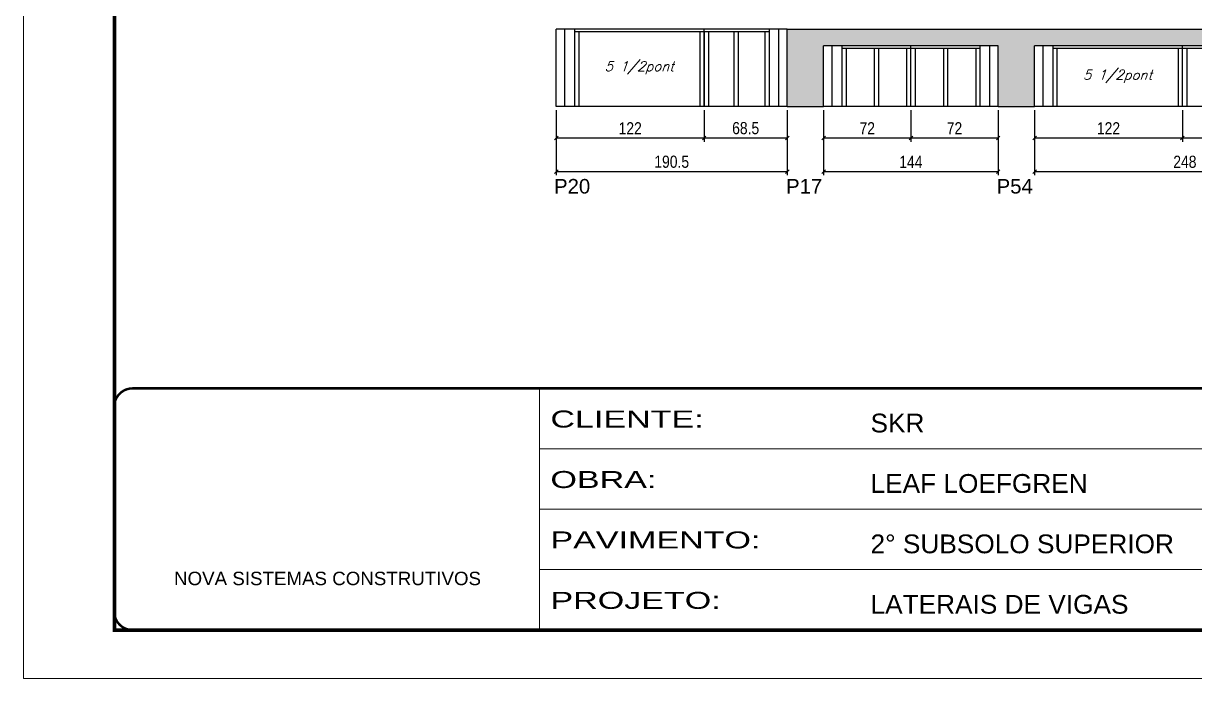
# Model space of a CAD drawing. Extents: x 3309 to 9590, y -2522 to 15424.
# Drawn here: x 3309 to 4275, y 7815 to 8355 of the extents above; entities that cross this region are included whole.
import ezdxf

# ---------------------------------------------------------------- set-up
doc = ezdxf.new("R2010")
doc.units = 0
doc.linetypes.add('CONTINUO', pattern=[0])
doc.linetypes.add('DASHED', pattern=[0.75, 0.5, -0.25])
for name, color, linetype in [('5', 5, 'Continuous'), ('COTA', 241, 'Continuous'), ('Painéis', 200, 'Continuous'), ('SARR_2.2x7', 40, 'Continuous'), ('SARR_3.5x7', 81, 'Continuous'), ('texto', 7, 'Continuous')]:
    doc.layers.add(name, color=color, linetype=linetype)
doc.layers.add('Folhas', color=255, linetype='Continuous', lineweight=9)
doc.layers.add('SARRAFO DE PRESSAO', color=251, linetype='DASHED', lineweight=9)
doc.styles.add('ARIAL', font='arial.ttf')
doc.styles.add('COTA TECNICA', font='techl___.ttf', dxfattribs={"height": 10})
doc.styles.add('Romans', font='romans.shx')
doc.styles.get("Standard").update_dxf_attribs({"font": 'arial.ttf'})
doc.styles.add('Tecnologia', font='')
doc.styles.get('Tecnologia').set_extended_font_data('Forgotten Futurist')
doc.dimstyles.new('PAINEL', dxfattribs={"dimtxt": 10, "dimasz": 3, "dimexe": 3, "dimexo": 3, "dimgap": 3, "dimtad": 1, "dimdec": 1, "dimzin": 12, "dimdsep": 46, "dimtxsty": 'COTA TECNICA', "dimblk1": 'OBLIQUE', "dimblk2": 'OBLIQUE', "dimsah": 1, "dimcen": 0.9, "dimclrd": 4, "dimclre": 4, "dimclrt": 240, "dimadec": 1, "dimazin": 3, "dimtfac": 1, "dimtdec": 1, "dimtmove": 0, "dimatfit": 3, "dimfxl": 1, "dimtolj": 1, "dimtzin": 12, "dimarcsym": 0})

# ---------------------------------------------------------------- blocks, each defined once
blk = doc.blocks.new('9999999999')
at = {"color": 30, "linetype": 'CONTINUO'}
for p, q in [((98564.56, 34230.21), (98564.56, 34429.45)), ((98564.56, 34379.64), (99583.98, 34379.64)), ((98564.56, 34329.83), (99487.98, 34329.83)), ((98564.56, 34280.02), (99487.98, 34280.02))]:
    blk.add_line(p, q, dxfattribs=at)
at = {"color": 30, "linetype": 'CONTINUO', "const_width": 2}
blk.add_lwpolyline([(99583.98, 34230.21), (99583.98, 34414.45, 0.414214), (99568.98, 34429.45), (98228.98, 34429.45, 0.414214), (98213.98, 34414.45), (98213.98, 34245.21, 0.414214), (98228.98, 34230.21), (99583.98, 34230.21)], format="xyb", dxfattribs=at)
at = {"layer": 'Folhas'}
blk.add_lwpolyline([(98138.98, 34190.21), (99623.98, 34190.21), (99623.98, 35240.21), (98138.98, 35240.21)], close=True, dxfattribs=at)
at = {"layer": 'Folhas', "color": 30, "const_width": 3}
blk.add_lwpolyline([(98213.98, 34230.21), (99583.98, 34230.21), (99583.98, 35200.21), (98213.98, 35200.21)], close=True, dxfattribs=at)
at = {"color": 7, "linetype": 'Continuous', "ltscale": 5, "style": 'ARIAL'}
for s, height, p in [('SKR', 15.483, (98837.68, 34393.13)), ('LEAF LOEFGREN', 15.4829, (98837.68, 34343.32)), ('2° SUBSOLO SUPERIOR', 15.4829, (98837.68, 34293.51)), ('NOVA SISTEMAS CONSTRUTIVOS', 11.0592, (98263.19, 34267.21)), ('LATERAIS DE VIGAS', 15.4829, (98837.68, 34243.7))]:
    blk.add_text(s, height=height, dxfattribs=at).set_placement(p)
at = {"layer": 'Folhas', "color": 7, "style": 'Tecnologia', "width": 1.5}
for s, p in [('CLIENTE:', (98573.65, 34397.17)), ('OBRA:', (98573.65, 34347.31)), ('PAVIMENTO:', (98573.65, 34297.5)), ('PROJETO:', (98573.65, 34247.69))]:
    blk.add_text(s, height=14, dxfattribs=at).set_placement(p)
blk = doc.blocks.new('_Oblique')
at = {"color": 0, "linetype": 'ByBlock', "lineweight": -2}
blk.add_line((-0.5, -0.5), (0.5, 0.5), dxfattribs=at)
blk = doc.blocks.new('*D1370')
at = {"layer": 'COTA', "color": 4, "linetype": 'ByBlock', "lineweight": -2, "transparency": 16777216}
for p, q in [((3870.83, 8283.5), (3870.83, 8257.59)), ((3939.33, 8283.5), (3939.33, 8257.59)), ((3939.33, 8260.59), (3870.83, 8260.59))]:
    blk.add_line(p, q, dxfattribs=at)
at = {"layer": 'Defpoints', "color": 0, "linetype": 'ByBlock', "transparency": 16777216}
for p in [(3870.83, 8286.5), (3939.33, 8286.5), (3870.83, 8260.59)]:
    blk.add_point(p, dxfattribs=at)
at = {"layer": 'COTA', "color": 4, "linetype": 'ByBlock', "lineweight": -2, "transparency": 16777216, "xscale": 3, "yscale": 3, "zscale": 3, "rotation": 180}
blk.add_blockref('_Oblique', (3870.83, 8260.59), dxfattribs=at)
at = {"layer": 'COTA', "color": 4, "linetype": 'ByBlock', "lineweight": -2, "transparency": 16777216, "xscale": 3, "yscale": 3, "zscale": 3}
blk.add_blockref('_Oblique', (3939.33, 8260.59), dxfattribs=at)
at = {"layer": 'COTA', "color": 240, "linetype": 'ByBlock', "transparency": 16777216, "insert": (3905.08, 8268.72), "char_height": 10, "attachment_point": 5, "style": 'COTA TECNICA'}
blk.add_mtext('\\A1;68.5', dxfattribs=at)
blk = doc.blocks.new('*D1371')
at = {"layer": 'COTA', "color": 4, "linetype": 'ByBlock', "lineweight": -2, "transparency": 16777216}
for p, q in [((3748.83, 8283.5), (3748.83, 8257.59)), ((3870.83, 8283.5), (3870.83, 8257.59)), ((3870.83, 8260.59), (3748.83, 8260.59))]:
    blk.add_line(p, q, dxfattribs=at)
at = {"layer": 'Defpoints', "color": 0, "linetype": 'ByBlock', "transparency": 16777216}
for p in [(3748.83, 8286.5), (3870.83, 8286.5), (3748.83, 8260.59)]:
    blk.add_point(p, dxfattribs=at)
at = {"layer": 'COTA', "color": 4, "linetype": 'ByBlock', "lineweight": -2, "transparency": 16777216, "xscale": 3, "yscale": 3, "zscale": 3, "rotation": 180}
blk.add_blockref('_Oblique', (3748.83, 8260.59), dxfattribs=at)
at = {"layer": 'COTA', "color": 4, "linetype": 'ByBlock', "lineweight": -2, "transparency": 16777216, "xscale": 3, "yscale": 3, "zscale": 3}
blk.add_blockref('_Oblique', (3870.83, 8260.59), dxfattribs=at)
at = {"layer": 'COTA', "color": 240, "linetype": 'ByBlock', "transparency": 16777216, "insert": (3809.83, 8268.64), "char_height": 10, "attachment_point": 5, "style": 'COTA TECNICA'}
blk.add_mtext('\\A1;122', dxfattribs=at)
blk = doc.blocks.new('*D1372')
at = {"layer": 'COTA', "color": 4, "linetype": 'ByBlock', "lineweight": -2, "transparency": 16777216}
for p, q in [((3748.83, 8283.5), (3748.83, 8229.88)), ((3939.33, 8283.5), (3939.33, 8229.88)), ((3939.33, 8232.88), (3748.83, 8232.88))]:
    blk.add_line(p, q, dxfattribs=at)
at = {"layer": 'Defpoints', "color": 0, "linetype": 'ByBlock', "transparency": 16777216}
for p in [(3748.83, 8286.5), (3939.33, 8286.5), (3748.83, 8232.88)]:
    blk.add_point(p, dxfattribs=at)
at = {"layer": 'COTA', "color": 4, "linetype": 'ByBlock', "lineweight": -2, "transparency": 16777216, "xscale": 3, "yscale": 3, "zscale": 3, "rotation": 180}
blk.add_blockref('_Oblique', (3748.83, 8232.88), dxfattribs=at)
at = {"layer": 'COTA', "color": 4, "linetype": 'ByBlock', "lineweight": -2, "transparency": 16777216, "xscale": 3, "yscale": 3, "zscale": 3}
blk.add_blockref('_Oblique', (3939.33, 8232.88), dxfattribs=at)
at = {"layer": 'COTA', "color": 240, "linetype": 'ByBlock', "transparency": 16777216, "insert": (3844.08, 8241.02), "char_height": 10, "attachment_point": 5, "style": 'COTA TECNICA'}
blk.add_mtext('\\A1;190.5', dxfattribs=at)
blk = doc.blocks.new('*D1373')
at = {"layer": 'COTA', "color": 4, "linetype": 'ByBlock', "lineweight": -2, "transparency": 16777216}
for p, q in [((4041.33, 8283.5), (4041.33, 8257.59)), ((4113.33, 8283.5), (4113.33, 8257.59)), ((4113.33, 8260.59), (4041.33, 8260.59))]:
    blk.add_line(p, q, dxfattribs=at)
at = {"layer": 'Defpoints', "color": 0, "linetype": 'ByBlock', "transparency": 16777216}
for p in [(4041.33, 8286.5), (4113.33, 8286.5), (4041.33, 8260.59)]:
    blk.add_point(p, dxfattribs=at)
at = {"layer": 'COTA', "color": 4, "linetype": 'ByBlock', "lineweight": -2, "transparency": 16777216, "xscale": 3, "yscale": 3, "zscale": 3, "rotation": 180}
blk.add_blockref('_Oblique', (4041.33, 8260.59), dxfattribs=at)
at = {"layer": 'COTA', "color": 4, "linetype": 'ByBlock', "lineweight": -2, "transparency": 16777216, "xscale": 3, "yscale": 3, "zscale": 3}
blk.add_blockref('_Oblique', (4113.33, 8260.59), dxfattribs=at)
at = {"layer": 'COTA', "color": 240, "linetype": 'ByBlock', "transparency": 16777216, "insert": (4077.33, 8268.66), "char_height": 10, "attachment_point": 5, "style": 'COTA TECNICA'}
blk.add_mtext('\\A1;72', dxfattribs=at)
blk = doc.blocks.new('*D1374')
at = {"layer": 'COTA', "color": 4, "linetype": 'ByBlock', "lineweight": -2, "transparency": 16777216}
for p, q in [((3969.33, 8283.5), (3969.33, 8257.59)), ((4041.33, 8283.5), (4041.33, 8257.59)), ((4041.33, 8260.59), (3969.33, 8260.59))]:
    blk.add_line(p, q, dxfattribs=at)
at = {"layer": 'Defpoints', "color": 0, "linetype": 'ByBlock', "transparency": 16777216}
for p in [(3969.33, 8286.5), (4041.33, 8286.5), (3969.33, 8260.59)]:
    blk.add_point(p, dxfattribs=at)
at = {"layer": 'COTA', "color": 4, "linetype": 'ByBlock', "lineweight": -2, "transparency": 16777216, "xscale": 3, "yscale": 3, "zscale": 3, "rotation": 180}
blk.add_blockref('_Oblique', (3969.33, 8260.59), dxfattribs=at)
at = {"layer": 'COTA', "color": 4, "linetype": 'ByBlock', "lineweight": -2, "transparency": 16777216, "xscale": 3, "yscale": 3, "zscale": 3}
blk.add_blockref('_Oblique', (4041.33, 8260.59), dxfattribs=at)
at = {"layer": 'COTA', "color": 240, "linetype": 'ByBlock', "transparency": 16777216, "insert": (4005.33, 8268.66), "char_height": 10, "attachment_point": 5, "style": 'COTA TECNICA'}
blk.add_mtext('\\A1;72', dxfattribs=at)
blk = doc.blocks.new('*D1375')
at = {"layer": 'COTA', "color": 4, "linetype": 'ByBlock', "lineweight": -2, "transparency": 16777216}
for p, q in [((3969.33, 8283.5), (3969.33, 8229.88)), ((4113.33, 8283.5), (4113.33, 8229.88)), ((4113.33, 8232.88), (3969.33, 8232.88))]:
    blk.add_line(p, q, dxfattribs=at)
at = {"layer": 'Defpoints', "color": 0, "linetype": 'ByBlock', "transparency": 16777216}
for p in [(3969.33, 8286.5), (4113.33, 8286.5), (3969.33, 8232.88)]:
    blk.add_point(p, dxfattribs=at)
at = {"layer": 'COTA', "color": 4, "linetype": 'ByBlock', "lineweight": -2, "transparency": 16777216, "xscale": 3, "yscale": 3, "zscale": 3, "rotation": 180}
blk.add_blockref('_Oblique', (3969.33, 8232.88), dxfattribs=at)
at = {"layer": 'COTA', "color": 4, "linetype": 'ByBlock', "lineweight": -2, "transparency": 16777216, "xscale": 3, "yscale": 3, "zscale": 3}
blk.add_blockref('_Oblique', (4113.33, 8232.88), dxfattribs=at)
at = {"layer": 'COTA', "color": 240, "linetype": 'ByBlock', "transparency": 16777216, "insert": (4041.33, 8240.95), "char_height": 10, "attachment_point": 5, "style": 'COTA TECNICA'}
blk.add_mtext('\\A1;144', dxfattribs=at)
blk = doc.blocks.new('*D1376')
at = {"layer": 'COTA', "color": 4, "linetype": 'ByBlock', "lineweight": -2, "transparency": 16777216}
for p, q in [((4265.33, 8283.5), (4265.33, 8257.59)), ((4391.33, 8283.5), (4391.33, 8257.59)), ((4391.33, 8260.59), (4265.33, 8260.59))]:
    blk.add_line(p, q, dxfattribs=at)
at = {"layer": 'Defpoints', "color": 0, "linetype": 'ByBlock', "transparency": 16777216}
for p in [(4265.33, 8286.5), (4391.33, 8286.5), (4265.33, 8260.59)]:
    blk.add_point(p, dxfattribs=at)
at = {"layer": 'COTA', "color": 4, "linetype": 'ByBlock', "lineweight": -2, "transparency": 16777216, "xscale": 3, "yscale": 3, "zscale": 3, "rotation": 180}
blk.add_blockref('_Oblique', (4265.33, 8260.59), dxfattribs=at)
at = {"layer": 'COTA', "color": 4, "linetype": 'ByBlock', "lineweight": -2, "transparency": 16777216, "xscale": 3, "yscale": 3, "zscale": 3}
blk.add_blockref('_Oblique', (4391.33, 8260.59), dxfattribs=at)
at = {"layer": 'COTA', "color": 240, "linetype": 'ByBlock', "transparency": 16777216, "insert": (4328.33, 8268.69), "char_height": 10, "attachment_point": 5, "style": 'COTA TECNICA'}
blk.add_mtext('\\A1;126', dxfattribs=at)
blk = doc.blocks.new('*D1377')
at = {"layer": 'COTA', "color": 4, "linetype": 'ByBlock', "lineweight": -2, "transparency": 16777216}
for p, q in [((4143.33, 8283.5), (4143.33, 8257.59)), ((4265.33, 8283.5), (4265.33, 8257.59)), ((4265.33, 8260.59), (4143.33, 8260.59))]:
    blk.add_line(p, q, dxfattribs=at)
at = {"layer": 'Defpoints', "color": 0, "linetype": 'ByBlock', "transparency": 16777216}
for p in [(4143.33, 8286.5), (4265.33, 8286.5), (4143.33, 8260.59)]:
    blk.add_point(p, dxfattribs=at)
at = {"layer": 'COTA', "color": 4, "linetype": 'ByBlock', "lineweight": -2, "transparency": 16777216, "xscale": 3, "yscale": 3, "zscale": 3, "rotation": 180}
blk.add_blockref('_Oblique', (4143.33, 8260.59), dxfattribs=at)
at = {"layer": 'COTA', "color": 4, "linetype": 'ByBlock', "lineweight": -2, "transparency": 16777216, "xscale": 3, "yscale": 3, "zscale": 3}
blk.add_blockref('_Oblique', (4265.33, 8260.59), dxfattribs=at)
at = {"layer": 'COTA', "color": 240, "linetype": 'ByBlock', "transparency": 16777216, "insert": (4204.33, 8268.64), "char_height": 10, "attachment_point": 5, "style": 'COTA TECNICA'}
blk.add_mtext('\\A1;122', dxfattribs=at)
blk = doc.blocks.new('*D1378')
at = {"layer": 'COTA', "color": 4, "linetype": 'ByBlock', "lineweight": -2, "transparency": 16777216}
for p, q in [((4143.33, 8283.5), (4143.33, 8229.88)), ((4391.33, 8283.5), (4391.33, 8229.88)), ((4391.33, 8232.88), (4143.33, 8232.88))]:
    blk.add_line(p, q, dxfattribs=at)
at = {"layer": 'Defpoints', "color": 0, "linetype": 'ByBlock', "transparency": 16777216}
for p in [(4143.33, 8286.5), (4391.33, 8286.5), (4143.33, 8232.88)]:
    blk.add_point(p, dxfattribs=at)
at = {"layer": 'COTA', "color": 4, "linetype": 'ByBlock', "lineweight": -2, "transparency": 16777216, "xscale": 3, "yscale": 3, "zscale": 3, "rotation": 180}
blk.add_blockref('_Oblique', (4143.33, 8232.88), dxfattribs=at)
at = {"layer": 'COTA', "color": 4, "linetype": 'ByBlock', "lineweight": -2, "transparency": 16777216, "xscale": 3, "yscale": 3, "zscale": 3}
blk.add_blockref('_Oblique', (4391.33, 8232.88), dxfattribs=at)
at = {"layer": 'COTA', "color": 240, "linetype": 'ByBlock', "transparency": 16777216, "insert": (4267.33, 8240.97), "char_height": 10, "attachment_point": 5, "style": 'COTA TECNICA'}
blk.add_mtext('\\A1;248', dxfattribs=at)

msp = doc.modelspace()

# ---------------------------------------------------------------- hatches: boundary and pattern name
at = {"layer": 'COTA'}
h = msp.add_hatch(dxfattribs=at)
h.set_pattern_fill('AR-CONC', color=256, scale=0.03)
h.set_pattern_definition([(50, (0, -46.83), (5.46554, -0.4781726), [0.5715, -6.2865]), (355, (0, -46.83), (-1.0573026, 5.7317054), [0.4572, -5.0292175]), (100.451445, (0.4555, -46.87), (4.4082374, 5.2535326), [0.4857003, -5.3427073]), (46.1842, (0, -45.306), (8.132371, -1.26127), [0.85725, -9.42975]), (96.63556, (0.678, -45.411), (7.122124, 7.422784), [0.728551, -8.014068]), (351.18415, (0, -45.306), (7.122124, 7.422784), [0.685799, -7.543792]), (21, (0.762, -45.687), (4.5484317, -3.067956), [0.5715, -6.2865]), (326, (0.762, -45.687), (1.854061, 5.525639), [0.4572, -5.0292]), (71.451445, (1.141, -45.943), (6.4024926, 2.457683), [0.4857003, -5.342698]), (37.5, (0, -46.8302), (0.0926581, 2.53665117), [0, -4.96824, 0, -5.1054, 0, -5.04825]), (7.5, (0, -46.8302), (2.0045899, 3.00541724), [0, -2.91084, 0, -4.85394, 0, -1.92405]), (327.5, (-1.6993, -46.8302), (4.06771786, -0.1718623), [0, -1.905, 0, -5.9436, 0, -7.8867]), (317.5, (-2.4613, -46.8302), (4.4438754, 0.7627947), [0, -2.4765, 0, -3.94716, 0, -5.6007])])
h.paths.add_polyline_path([(3939.33, 8350.5), (3939.33, 8286.5), (3969.33, 8286.5), (3969.33, 8336.5), (4113.33, 8336.5), (4113.33, 8286.5), (4143.33, 8286.5), (4143.33, 8336.5), (4391.33, 8336.5), (4391.33, 8350.5)])

# ---------------------------------------------------------------- linework, layer by layer
for p, q in [((3939.33, 8350.5), (4391.33, 8350.5)), ((3939.33, 8286.5), (3969.33, 8286.5)), ((4113.33, 8286.5), (4143.33, 8286.5))]:
    msp.add_line(p, q, dxfattribs=at)
at = {"layer": 'Painéis', "linetype": 'ByBlock'}
for p, q in [((3939.33, 8350.5), (3748.83, 8350.5)), ((3748.83, 8286.5), (3748.83, 8350.5)), ((3870.83, 8286.5), (3870.83, 8350.5)), ((3939.33, 8286.5), (3939.33, 8350.5)), ((4113.33, 8336.5), (3969.33, 8336.5)), ((3969.33, 8286.5), (3969.33, 8336.5)), ((4041.33, 8286.5), (4041.33, 8336.5)), ((4113.33, 8286.5), (4113.33, 8336.5)), ((4391.33, 8336.5), (4143.33, 8336.5)), ((4143.33, 8286.5), (4143.33, 8336.5)), ((4265.33, 8286.5), (4265.33, 8336.5)), ((3939.33, 8286.5), (3748.83, 8286.5)), ((4113.33, 8286.5), (3969.33, 8286.5)), ((4391.33, 8286.5), (4143.33, 8286.5))]:
    msp.add_line(p, q, dxfattribs=at)
at = {"layer": 'SARR_2.2x7', "linetype": 'Continuous'}
for p, q in [((3755.83, 8286.5), (3755.83, 8350.5)), ((3870.83, 8348.3), (3763.83, 8348.3)), ((3924.33, 8348.3), (3870.83, 8348.3)), ((3932.33, 8286.5), (3932.33, 8350.5)), ((3976.33, 8286.5), (3976.33, 8336.5)), ((4106.33, 8286.5), (4106.33, 8336.5)), ((4150.33, 8286.5), (4150.33, 8336.5)), ((4041.33, 8334.3), (3984.33, 8334.3)), ((4098.33, 8334.3), (4041.33, 8334.3)), ((4265.33, 8334.3), (4158.33, 8334.3)), ((4376.33, 8334.3), (4265.33, 8334.3))]:
    msp.add_line(p, q, dxfattribs=at)
at = {"layer": 'SARR_3.5x7'}
for p, q in [((3763.83, 8350.5), (3763.83, 8286.5)), ((3767.33, 8348.3), (3767.33, 8286.5)), ((3867.33, 8348.3), (3867.33, 8286.5)), ((3870.83, 8348.3), (3870.83, 8286.5)), ((3874.33, 8348.3), (3874.33, 8286.5)), ((3895.32, 8348.3), (3895.32, 8286.5)), ((3898.82, 8348.3), (3898.82, 8286.5)), ((3920.83, 8348.3), (3920.83, 8286.5)), ((3924.33, 8350.5), (3924.33, 8286.5)), ((3984.33, 8336.5), (3984.33, 8286.5)), ((4098.33, 8336.5), (4098.33, 8286.5)), ((4158.33, 8336.5), (4158.33, 8286.5)), ((3987.83, 8334.3), (3987.83, 8286.5)), ((4011.12, 8334.3), (4011.12, 8286.5)), ((4014.62, 8334.3), (4014.62, 8286.5)), ((4037.83, 8334.3), (4037.83, 8286.5)), ((4044.83, 8334.3), (4044.83, 8286.5)), ((4068.12, 8334.3), (4068.12, 8286.5)), ((4071.62, 8334.3), (4071.62, 8286.5)), ((4094.83, 8334.3), (4094.83, 8286.5)), ((4161.83, 8334.3), (4161.83, 8286.5)), ((4261.83, 8334.3), (4261.83, 8286.5)), ((4268.83, 8334.3), (4268.83, 8286.5))]:
    msp.add_line(p, q, dxfattribs=at)

# ---------------------------------------------------------------- block references
at = {"layer": 'SARRAFO DE PRESSAO', "color": 6, "linetype": 'ByBlock'}
msp.add_blockref('9999999999', (-94829.61, -26375.22), dxfattribs=at)

# ---------------------------------------------------------------- texts
at = {"layer": '5', "linetype": 'Continuous'}
for s, p in [('P20', (3747.03, 8214.86)), ('P17', (3938.39, 8214.86)), ('P54', (4112.06, 8214.86))]:
    msp.add_text(s, height=12, rotation=0.00004, dxfattribs=at).set_placement(p)
at = {"layer": 'texto', "color": 2, "char_height": 8, "attachment_point": 5, "style": 'Romans'}
for insert in [(3817.33, 8318.5), (4211.83, 8311.5)]:
    msp.add_mtext('{\\Q19;\\C256;5 1/2pont}', dxfattribs=dict(at, insert=insert))

# ---------------------------------------------------------------- dimensions: what is measured, and where the dimension line sits
at = {"layer": 'COTA', "linetype": 'ByBlock'}
for base, p1, p2, picture, middle in [((3748.83, 8260.59), (3870.83, 8286.5), (3748.83, 8286.5), '*D1371', (3809.83, 8268.64)), ((3969.33, 8260.59), (4041.33, 8286.5), (3969.33, 8286.5), '*D1374', (4005.33, 8268.66)), ((4143.33, 8260.59), (4265.33, 8286.5), (4143.33, 8286.5), '*D1377', (4204.33, 8268.64))]:
    dim = msp.add_linear_dim(base=base, p1=p1, p2=p2, angle=180, dimstyle='PAINEL', override={"dimtmove": 1}, dxfattribs=at)
    dim.commit()
    dim.dimension.update_dxf_attribs({"geometry": picture, "text_midpoint": middle})
for base, p1, p2, picture, middle in [((3748.83, 8232.88), (3939.33, 8286.5), (3748.83, 8286.5), '*D1372', (3844.08, 8241.02)), ((3870.83, 8260.59), (3939.33, 8286.5), (3870.83, 8286.5), '*D1370', (3905.08, 8268.72)), ((3969.33, 8232.88), (4113.33, 8286.5), (3969.33, 8286.5), '*D1375', (4041.33, 8240.95)), ((4041.33, 8260.59), (4113.33, 8286.5), (4041.33, 8286.5), '*D1373', (4077.33, 8268.66)), ((4143.33, 8232.88), (4391.33, 8286.5), (4143.33, 8286.5), '*D1378', (4267.33, 8240.97)), ((4265.33, 8260.59), (4391.33, 8286.5), (4265.33, 8286.5), '*D1376', (4328.33, 8268.69))]:
    dim = msp.add_linear_dim(base=base, p1=p1, p2=p2, angle=180, dimstyle='PAINEL', dxfattribs=at)
    dim.commit()
    dim.dimension.update_dxf_attribs({"geometry": picture, "text_midpoint": middle})

doc.saveas('drawing.dxf')
